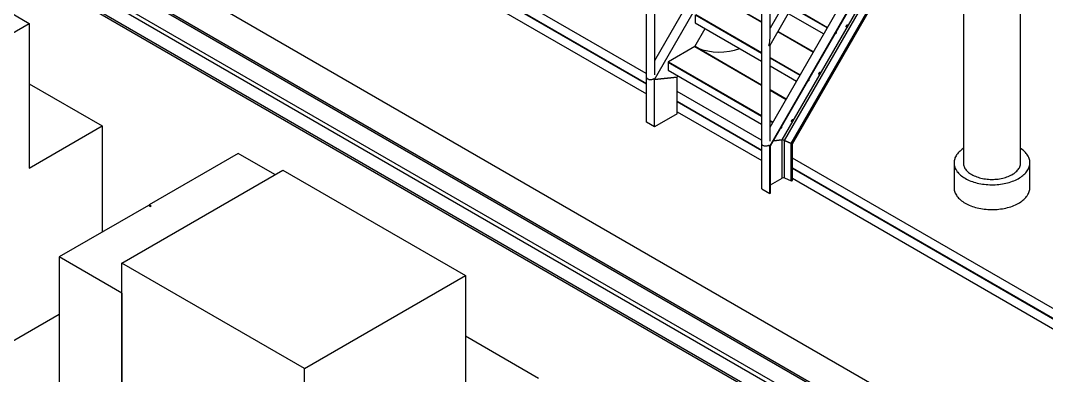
# Model space of a CAD drawing. Header units: inches. Extents: x -1490 to 2215, y -1057 to 1547.
# Drawn here: x 1692.9 to 1852.5, y 1280.9 to 1336.1 of the extents above; entities that cross this region are included whole.
import ezdxf

# ---------------------------------------------------------------- set-up
doc = ezdxf.new("R2010")
doc.units = ezdxf.units.IN
doc.header["$MEASUREMENT"] = 0

msp = doc.modelspace()

# ---------------------------------------------------------------- linework, layer by layer
at = {"color": 7, "linetype": 'Continuous', "lineweight": 25}
for p, q in [((1583.7, 1419.13), (1845.67, 1267.89)), ((1579.1, 1416.48), (1841.08, 1265.24)), ((1579.1, 1416.15), (1841.08, 1264.92)), ((1581.03, 1411.44), (1835.27, 1264.67)), ((1581.31, 1411.93), (1835.27, 1265.33)), ((1579.99, 1409.82), (1835.27, 1262.45)), ((1579.99, 1409.49), (1835.27, 1262.12)), ((1791.52, 1326.92), (1826.82, 1388.07)), ((1809.46, 1316.56), (1844.77, 1377.72)), ((1809.52, 1316.56), (1844.79, 1377.65)), ((1809.56, 1316.58), (1844.8, 1377.62)), ((1811.4, 1317.5), (1844.92, 1375.57)), ((1811.77, 1317.42), (1845.18, 1375.28)), ((1812.78, 1316.93), (1846.1, 1374.65)), ((1812.92, 1316.9), (1846.2, 1374.54)), ((1812.99, 1316.91), (1846.23, 1374.48)), ((1823.56, 1359.24), (1809.49, 1334.88)), ((1809.49, 1332.24), (1824.33, 1357.94)), ((1790.24, 1353.65), (1790.24, 1327.27)), ((1791.55, 1329.84), (1805.62, 1354.2)), ((1665.84, 1352.02), (1694.23, 1335.63)), ((1790.28, 1326.17), (1745.36, 1352.1)), ((1745.46, 1352.15), (1790.28, 1326.28)), ((1790.24, 1327.82), (1746.78, 1352.91)), ((1744.05, 1351.34), (1790.28, 1324.65)), ((1809.49, 1333.35), (1809.49, 1344.5)), ((1791.55, 1327.65), (1791.55, 1342.61)), ((1808.18, 1343.29), (1808.18, 1316.92)), ((1809.49, 1319.48), (1823.56, 1343.84)), ((1802.05, 1339.37), (1808.18, 1335.83)), ((1808.18, 1335.85), (1802.08, 1339.37)), ((1812.88, 1338.11), (1818.41, 1334.92)), ((1812.92, 1338.18), (1818.45, 1334.99)), ((1839.57, 1338.65), (1839.57, 1313.95)), ((1848.48, 1313.95), (1848.48, 1338.65)), ((1797.87, 1336.96), (1797.87, 1335.72)), ((1797.91, 1336.93), (1808.18, 1331.01)), ((1797.96, 1337), (1808.18, 1331.1)), ((1812.34, 1337.18), (1817.87, 1333.99)), ((1669.18, 1321.16), (1694.23, 1335.63)), ((1694.23, 1335.63), (1694.23, 1313.12)), ((1797.79, 1332.01), (1799.42, 1334.83)), ((1797.87, 1335.72), (1808.18, 1329.77)), ((1809.58, 1335.04), (1809.49, 1335.09)), ((1809.49, 1335.07), (1809.58, 1335.02)), ((1810.71, 1334.37), (1816.24, 1331.17)), ((1816.25, 1331.19), (1810.72, 1334.38)), ((1797.77, 1332.01), (1793.68, 1329.65)), ((1797.8, 1332.01), (1793.71, 1329.64)), ((1797.8, 1332.01), (1808.18, 1326.01)), ((1808.18, 1326.03), (1797.83, 1332.01)), ((1809.49, 1317.29), (1809.49, 1332.25)), ((1793.71, 1329.64), (1808.18, 1321.29)), ((1809.49, 1330.34), (1814.2, 1327.63)), ((1809.49, 1330.25), (1814.16, 1327.56)), ((1793.62, 1329.6), (1793.64, 1329.61)), ((1793.62, 1329.6), (1793.62, 1328.36)), ((1793.62, 1329.6), (1793.66, 1329.57)), ((1793.62, 1328.36), (1808.18, 1319.95)), ((1793.64, 1329.61), (1793.67, 1329.59)), ((1793.66, 1329.6), (1793.66, 1329.62)), ((1793.68, 1329.61), (1793.66, 1329.62)), ((1793.66, 1329.57), (1808.18, 1321.19)), ((1809.49, 1329.01), (1813.62, 1326.63)), ((1790.28, 1320.25), (1790.28, 1327.14)), ((1791.36, 1327), (1791.52, 1326.92)), ((1791.52, 1326.92), (1791.36, 1327)), ((1791.52, 1326.92), (1795.05, 1327.26)), ((1795.05, 1327.26), (1791.52, 1326.92)), ((1791.52, 1319.54), (1791.52, 1326.92)), ((1795.05, 1327.26), (1795.17, 1327.47)), ((1795.05, 1321.58), (1795.05, 1327.26)), ((1694.23, 1326.24), (1705.59, 1319.68)), ((1808.18, 1317.46), (1795.05, 1325.04)), ((1812, 1323.83), (1809.49, 1325.27)), ((1809.49, 1325.26), (1811.99, 1323.81)), ((1795.05, 1323.53), (1808.22, 1315.92)), ((1808.22, 1315.81), (1795.05, 1323.41)), ((1795.05, 1321.89), (1808.22, 1314.29)), ((1791.52, 1319.54), (1790.28, 1320.25)), ((1795.05, 1321.58), (1791.52, 1319.54)), ((1809.49, 1320.53), (1809.95, 1320.27)), ((1809.49, 1320.43), (1809.91, 1320.2)), ((1694.23, 1313.12), (1705.59, 1319.68)), ((1705.59, 1319.68), (1705.59, 1303.18)), ((1810.01, 1317.36), (1811.4, 1317.5)), ((1811.4, 1317.5), (1810.01, 1317.36)), ((1811.4, 1311.57), (1811.4, 1317.5)), ((1811.77, 1317.42), (1812.78, 1316.93)), ((1812.78, 1316.93), (1811.77, 1317.42)), ((1811.77, 1311.59), (1811.77, 1317.42)), ((1812.78, 1311.17), (1812.78, 1316.93)), ((1812.92, 1316.9), (1812.99, 1316.91)), ((1812.99, 1316.91), (1812.92, 1316.9)), ((1812.92, 1311.18), (1812.92, 1316.9)), ((1812.99, 1311.22), (1812.99, 1316.91)), ((1726.76, 1315.4), (1712.91, 1307.41)), ((1732.47, 1312.11), (1726.76, 1315.4)), ((1808.22, 1309.89), (1808.22, 1316.79)), ((1809.3, 1316.65), (1809.46, 1316.56)), ((1809.46, 1316.56), (1809.3, 1316.65)), ((1809.46, 1316.56), (1809.52, 1316.56)), ((1809.46, 1309.18), (1809.46, 1316.56)), ((1809.52, 1316.56), (1809.46, 1316.56)), ((1809.52, 1309.22), (1809.52, 1316.56)), ((1809.56, 1309.26), (1809.56, 1316.58)), ((1858.12, 1288.63), (1812.99, 1314.69)), ((1838.12, 1313.95), (1838.12, 1310.09)), ((1849.93, 1310.09), (1849.93, 1313.95)), ((1708.66, 1298.37), (1733.72, 1312.83)), ((1733.72, 1312.83), (1762.11, 1296.44)), ((1812.99, 1313.17), (1858.16, 1287.09)), ((1858.16, 1286.98), (1812.99, 1313.05)), ((1809.56, 1310.51), (1811.4, 1311.57)), ((1811.77, 1311.59), (1812.78, 1311.17)), ((1812.92, 1311.18), (1812.99, 1311.22)), ((1812.99, 1311.54), (1858.16, 1285.46)), ((1808.22, 1309.89), (1809.46, 1309.18)), ((1809.46, 1309.18), (1809.52, 1309.22)), ((1712.77, 1307.32), (1698.92, 1299.33)), ((1713.05, 1307.16), (1712.77, 1307.32)), ((1713.19, 1307.24), (1712.91, 1307.41)), ((1712.91, 1307.41), (1712.91, 1307.24)), ((1713.05, 1307.16), (1713.19, 1307.24)), ((1698.92, 1299.33), (1698.92, 1259.66)), ((1708.66, 1293.7), (1698.92, 1299.33)), ((1737.06, 1281.97), (1708.66, 1298.37)), ((1708.66, 1254.03), (1708.66, 1298.37)), ((1737.06, 1281.97), (1762.11, 1296.44)), ((1762.11, 1296.44), (1762.11, 1273.93)), ((1708.66, 1293.7), (1708.66, 1254.03)), ((1672.26, 1275.04), (1698.92, 1290.43)), ((1762.11, 1287.05), (1773.47, 1280.49)), ((1737.06, 1237.64), (1737.06, 1281.97))]:
    msp.add_line(p, q, dxfattribs=at)
at = {"color": 7, "linetype": 'Continuous', "lineweight": 25, "flags": 128}
for points in [[(1821.48, 1335.07), (1821.44, 1335.05), (1821.41, 1335.05), (1821.38, 1335.06), (1821.36, 1335.08), (1821.35, 1335.11), (1821.34, 1335.15), (1821.35, 1335.2), (1821.37, 1335.25), (1821.39, 1335.29), (1821.42, 1335.33), (1821.46, 1335.36), (1821.5, 1335.38), (1821.53, 1335.39), (1821.56, 1335.39), (1821.59, 1335.37), (1821.6, 1335.34), (1821.61, 1335.31), (1821.61, 1335.26), (1821.59, 1335.22), (1821.57, 1335.17), (1821.55, 1335.13), (1821.51, 1335.09), (1821.48, 1335.07)], [(1817.23, 1327.71), (1817.19, 1327.69), (1817.16, 1327.69), (1817.13, 1327.7), (1817.11, 1327.72), (1817.1, 1327.75), (1817.09, 1327.79), (1817.1, 1327.84), (1817.12, 1327.89), (1817.14, 1327.93), (1817.17, 1327.97), (1817.21, 1328), (1817.25, 1328.02), (1817.28, 1328.03), (1817.31, 1328.03), (1817.34, 1328.01), (1817.35, 1327.98), (1817.36, 1327.95), (1817.36, 1327.9), (1817.34, 1327.86), (1817.32, 1327.81), (1817.3, 1327.77), (1817.26, 1327.73), (1817.23, 1327.71)], [(1790.24, 1327.27), (1790.24, 1327.27), (1790.25, 1327.21), (1790.27, 1327.16), (1790.31, 1327.1), (1790.36, 1327.06), (1790.42, 1327.01), (1790.49, 1326.98), (1790.56, 1326.94), (1790.65, 1326.92), (1790.74, 1326.9), (1790.84, 1326.89), (1790.93, 1326.89), (1791.03, 1326.9), (1791.12, 1326.92), (1791.21, 1326.94), (1791.29, 1326.97), (1791.36, 1327)], [(1812.98, 1320.35), (1812.94, 1320.33), (1812.91, 1320.33), (1812.88, 1320.34), (1812.86, 1320.36), (1812.85, 1320.39), (1812.84, 1320.43), (1812.85, 1320.48), (1812.87, 1320.52), (1812.89, 1320.57), (1812.92, 1320.61), (1812.96, 1320.64), (1813, 1320.66), (1813.03, 1320.67), (1813.06, 1320.67), (1813.09, 1320.65), (1813.1, 1320.62), (1813.11, 1320.59), (1813.11, 1320.54), (1813.09, 1320.5), (1813.07, 1320.45), (1813.05, 1320.41), (1813.01, 1320.37), (1812.98, 1320.35)], [(1809.3, 1316.65), (1809.27, 1316.63), (1809.19, 1316.59), (1809.11, 1316.57), (1809.02, 1316.55), (1808.92, 1316.54), (1808.83, 1316.54), (1808.73, 1316.54), (1808.64, 1316.55), (1808.55, 1316.57), (1808.46, 1316.6), (1808.39, 1316.64), (1808.32, 1316.68), (1808.27, 1316.72), (1808.23, 1316.77), (1808.2, 1316.83), (1808.18, 1316.88), (1808.18, 1316.92)], [(1839.57, 1316.18), (1839.56, 1316.18), (1839.38, 1316.05), (1839.21, 1315.92), (1839.05, 1315.78), (1838.9, 1315.64), (1838.76, 1315.5), (1838.64, 1315.35), (1838.53, 1315.2), (1838.43, 1315.04), (1838.35, 1314.88), (1838.27, 1314.72), (1838.22, 1314.56), (1838.17, 1314.4), (1838.14, 1314.24), (1838.12, 1314.07), (1838.12, 1313.91), (1838.13, 1313.74), (1838.15, 1313.58), (1838.19, 1313.42), (1838.24, 1313.25), (1838.31, 1313.09), (1838.39, 1312.93), (1838.48, 1312.78), (1838.58, 1312.62), (1838.7, 1312.47), (1838.83, 1312.33), (1838.97, 1312.18), (1839.13, 1312.05), (1839.29, 1311.91), (1839.47, 1311.78), (1839.65, 1311.66), (1839.85, 1311.54)], [(1839.85, 1311.54), (1840.06, 1311.42), (1840.27, 1311.32), (1840.5, 1311.21), (1840.73, 1311.12), (1840.97, 1311.03), (1841.22, 1310.95), (1841.47, 1310.87), (1841.73, 1310.81), (1842, 1310.75), (1842.27, 1310.69), (1842.54, 1310.65), (1842.82, 1310.61), (1843.1, 1310.58), (1843.38, 1310.56), (1843.67, 1310.55), (1843.95, 1310.54), (1844.24, 1310.54), (1844.52, 1310.55), (1844.81, 1310.57), (1845.09, 1310.6), (1845.37, 1310.63), (1845.65, 1310.67), (1845.92, 1310.72), (1846.19, 1310.78), (1846.45, 1310.84), (1846.71, 1310.91), (1846.96, 1310.99), (1847.2, 1311.07), (1847.44, 1311.17), (1847.67, 1311.26), (1847.89, 1311.37), (1848.1, 1311.48), (1848.3, 1311.6), (1848.49, 1311.72), (1848.67, 1311.85), (1848.84, 1311.98), (1849, 1312.11), (1849.15, 1312.26), (1849.29, 1312.4), (1849.41, 1312.55), (1849.52, 1312.7), (1849.62, 1312.86), (1849.7, 1313.01), (1849.78, 1313.17), (1849.83, 1313.33), (1849.88, 1313.5), (1849.91, 1313.66), (1849.93, 1313.82), (1849.93, 1313.99), (1849.92, 1314.15), (1849.9, 1314.32), (1849.86, 1314.48), (1849.81, 1314.64), (1849.74, 1314.8), (1849.66, 1314.96), (1849.57, 1315.12), (1849.47, 1315.27), (1849.35, 1315.42), (1849.22, 1315.57), (1849.08, 1315.71), (1848.93, 1315.85), (1848.76, 1315.99), (1848.58, 1316.12), (1848.48, 1316.18)], [(1839.57, 1313.95), (1839.57, 1313.93), (1839.58, 1313.79), (1839.6, 1313.65), (1839.63, 1313.5), (1839.68, 1313.36), (1839.75, 1313.22), (1839.82, 1313.09), (1839.91, 1312.96), (1840.01, 1312.82), (1840.13, 1312.7), (1840.25, 1312.57), (1840.39, 1312.46), (1840.54, 1312.34), (1840.7, 1312.23), (1840.87, 1312.13)], [(1840.87, 1312.13), (1841.05, 1312.03), (1841.24, 1311.94), (1841.44, 1311.85), (1841.65, 1311.77), (1841.86, 1311.7), (1842.08, 1311.63), (1842.3, 1311.57), (1842.54, 1311.52), (1842.77, 1311.48), (1843.01, 1311.44), (1843.25, 1311.41), (1843.5, 1311.39), (1843.75, 1311.38), (1843.99, 1311.37), (1844.24, 1311.38), (1844.49, 1311.39), (1844.74, 1311.41), (1844.98, 1311.43), (1845.22, 1311.47), (1845.46, 1311.51), (1845.69, 1311.56), (1845.92, 1311.62), (1846.14, 1311.68), (1846.35, 1311.75), (1846.56, 1311.83), (1846.76, 1311.92), (1846.95, 1312.01), (1847.13, 1312.1), (1847.31, 1312.21), (1847.47, 1312.31), (1847.62, 1312.43), (1847.76, 1312.54), (1847.89, 1312.67), (1848.01, 1312.79), (1848.11, 1312.92), (1848.21, 1313.06), (1848.29, 1313.19), (1848.35, 1313.33), (1848.41, 1313.47), (1848.45, 1313.61), (1848.47, 1313.75), (1848.48, 1313.89), (1848.48, 1313.95)], [(1838.12, 1310.09), (1838.12, 1310.05), (1838.13, 1309.88), (1838.15, 1309.72), (1838.19, 1309.56), (1838.24, 1309.4), (1838.31, 1309.23), (1838.39, 1309.08), (1838.48, 1308.92), (1838.58, 1308.77), (1838.7, 1308.62), (1838.83, 1308.47), (1838.97, 1308.33), (1839.13, 1308.19), (1839.29, 1308.05), (1839.47, 1307.92), (1839.65, 1307.8), (1839.85, 1307.68)], [(1839.85, 1307.68), (1840.06, 1307.57), (1840.27, 1307.46), (1840.5, 1307.36), (1840.73, 1307.26), (1840.97, 1307.17), (1841.22, 1307.09), (1841.47, 1307.02), (1841.73, 1306.95), (1842, 1306.89), (1842.27, 1306.84), (1842.54, 1306.79), (1842.82, 1306.75), (1843.1, 1306.72), (1843.38, 1306.7), (1843.67, 1306.69), (1843.95, 1306.68), (1844.24, 1306.68), (1844.52, 1306.69), (1844.81, 1306.71), (1845.09, 1306.74), (1845.37, 1306.77), (1845.65, 1306.81), (1845.92, 1306.86), (1846.19, 1306.92), (1846.45, 1306.98), (1846.71, 1307.05), (1846.96, 1307.13), (1847.2, 1307.22), (1847.44, 1307.31), (1847.67, 1307.41), (1847.89, 1307.51), (1848.1, 1307.62), (1848.3, 1307.74), (1848.49, 1307.86), (1848.67, 1307.99), (1848.84, 1308.12), (1849, 1308.26), (1849.15, 1308.4), (1849.29, 1308.54), (1849.41, 1308.69), (1849.52, 1308.84), (1849.62, 1309), (1849.7, 1309.16), (1849.78, 1309.31), (1849.83, 1309.48), (1849.88, 1309.64), (1849.91, 1309.8), (1849.93, 1309.97), (1849.93, 1310.09)]]:
    msp.add_lwpolyline(points, dxfattribs=at)
at = {"color": 7, "linetype": 'Continuous', "lineweight": 25}
for centre, radius, start, end in [((1821.19, 1335.39), 0.283, 302.5181, 357.4872), ((1821.19, 1335.39), 0.284, 302.1695, 357.3919), ((1821.16, 1335.41), 0.3, 309.3487, 350.6567), ((1819.65, 1334.13), 0.101, 258.7092, 304.6179), ((1819.61, 1334.25), 0.23, 295.9085, 25.1013), ((1797.78, 1331.98), 0.0292, 54.3824, 114.3071), ((1797.82, 1331.98), 0.0292, 65.6929, 125.6176), ((1801.6, 1340.69), 9.52, 249.0594, 289.6232), ((1793.69, 1329.62), 0.0253, 50.7967, 189.214), ((1793.75, 1329.57), 0.0891, 122.6055, 177.3945), ((1815.4, 1326.77), 0.101, 258.7092, 304.6179), ((1815.36, 1326.89), 0.23, 295.9085, 25.1013), ((1816.94, 1328.02), 0.283, 302.5181, 357.4872), ((1816.94, 1328.02), 0.284, 302.1695, 357.3919), ((1816.91, 1328.04), 0.3, 309.3487, 350.6567), ((1812.69, 1320.66), 0.283, 302.5181, 357.4872), ((1812.69, 1320.66), 0.284, 302.1695, 357.3919), ((1812.66, 1320.68), 0.3, 309.3487, 350.6567), ((1811.15, 1319.41), 0.101, 258.7092, 304.6179), ((1811.11, 1319.53), 0.23, 295.9085, 25.1013), ((1811.6, 1311.17), 0.453, 68.375, 117.0962), ((1812.84, 1311.33), 0.172, 248.375, 297.0962), ((1809.5, 1309.27), 0.0538, 293.422, 355.2578)]:
    msp.add_arc(centre, radius, start, end, dxfattribs=at)
for centre, major_axis, ratio, start_param, end_param in [((1808.84, 1332.43), (0.42, 1.58), 0.317825, 4.627449, 5.412847), ((1808.84, 1332.43), (0.655, -0.176), 0.317765, 5.582727, 6.198245), ((1811.6, 1317.38), (0.289, -0.077), 0.317765, 1.035499, 2.441135), ((1811.6, 1317.38), (0.289, -0.077), 0.317765, 1.035499, 2.441135), ((1812.85, 1316.95), (0.11, -0.029), 0.317765, 4.177091, 5.582727), ((1812.85, 1316.95), (0.11, -0.029), 0.317765, 4.177091, 5.582727), ((1809.45, 1316.61), (0.11, -0.029), 0.317765, 5.582727, 6.198245), ((1809.45, 1316.61), (0.11, -0.029), 0.317765, 5.582727, 6.198245)]:
    msp.add_ellipse(centre, major_axis=major_axis, ratio=ratio, start_param=start_param, end_param=end_param, dxfattribs=at)

doc.saveas('drawing.dxf')
